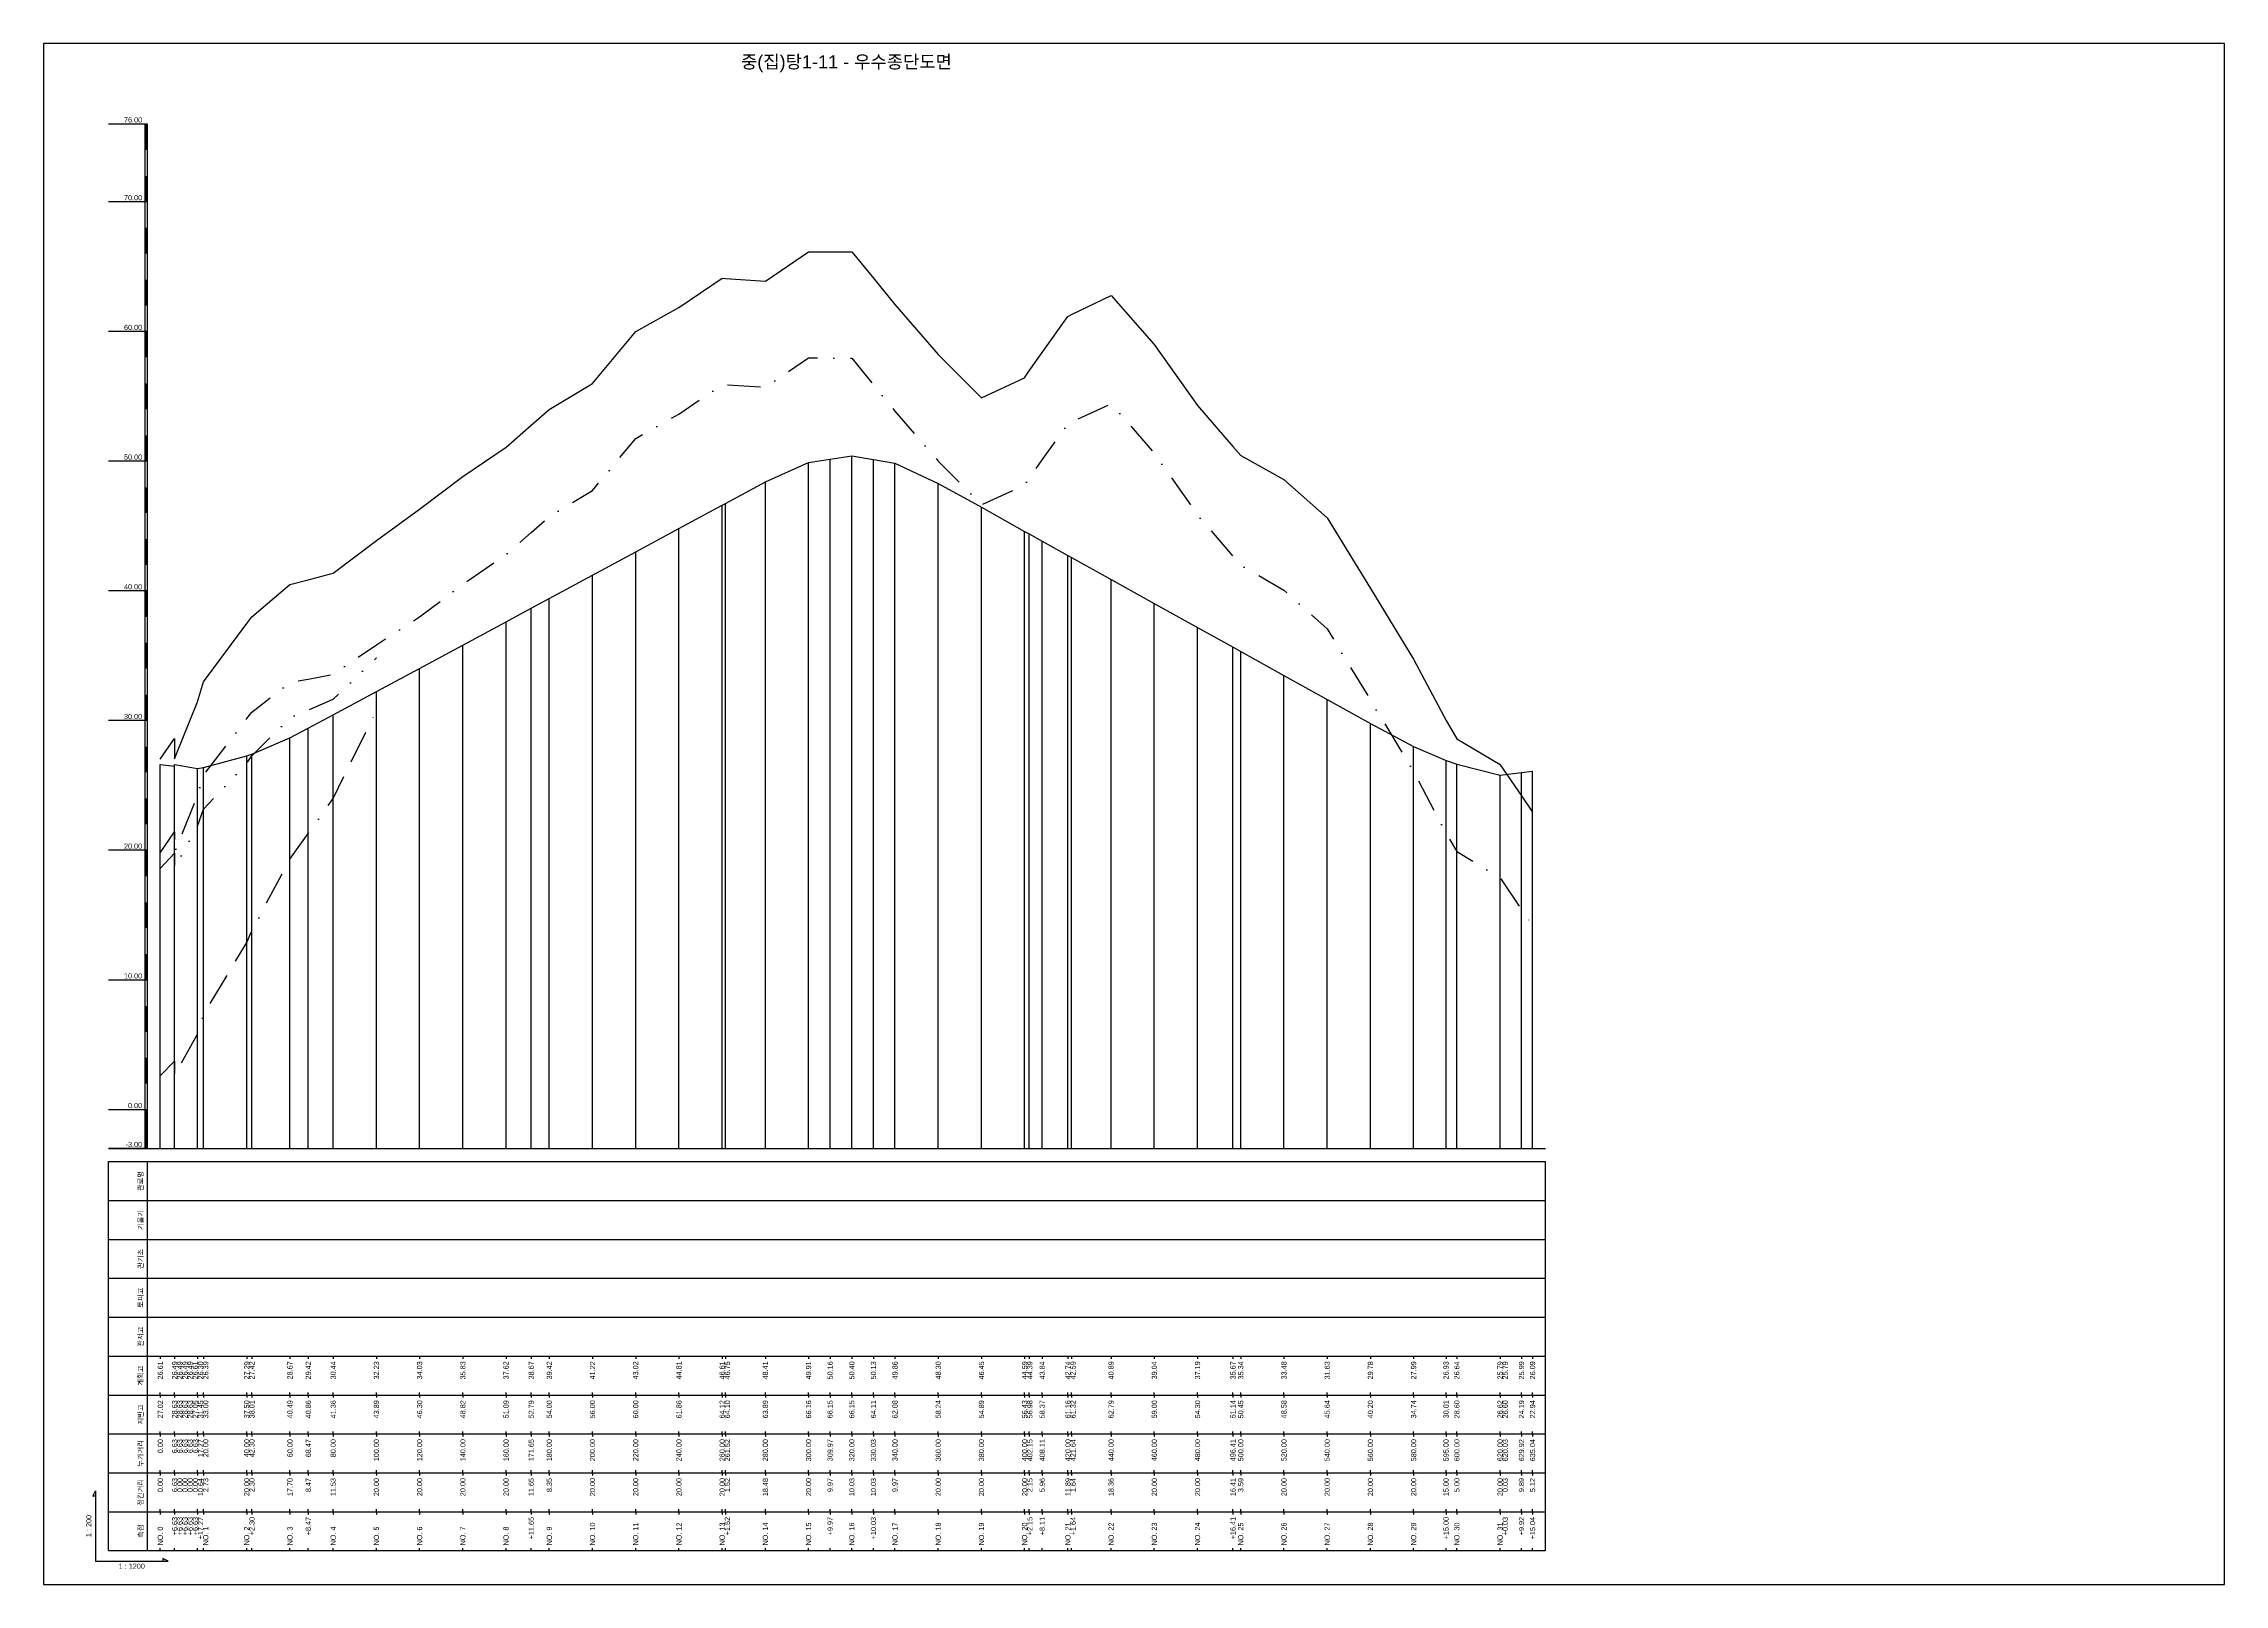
# Model space of a CAD drawing. Header units: millimetres. Extents: x -105495 to 3444, y -108190 to 2013.
# Drawn here: x 20 to 861, y -9016 to -8422 of the extents above; entities that cross this region are included whole.
import ezdxf
from ezdxf.enums import TextEntityAlignment as Align

# ---------------------------------------------------------------- set-up
doc = ezdxf.new("R2010")
doc.units = ezdxf.units.MM
for name, pattern in [('BORDER', [44.45, 12.7, -6.35, 12.7, -6.35, 0, -6.35]), ('DASHDOT', [25.4, 12.7, -6.35, 0, -6.35]), ('DIVIDE', [31.75, 12.7, -6.35, 0, -6.35, 0, -6.35])]:
    doc.linetypes.add(name, pattern=pattern)
for name, color, linetype in [('KZ_종단_계획선', 1, 'Continuous'), ('KZ_종단_노선명', 7, 'Continuous'), ('KZ_종단_도각', 7, 'Continuous'), ('KZ_종단_수직선', 7, 'Continuous'), ('KZ_종단_암선1', 56, 'DASHDOT'), ('KZ_종단_암선2', 4, 'DIVIDE'), ('KZ_종단_암선3', 6, 'BORDER'), ('KZ_종단_지반선', 3, 'Continuous'), ('KZ_종단_테이블문자', 7, 'Continuous'), ('KZ_종단_테이블선', 7, 'Continuous'), ('KZ_종단_폴대', 7, 'Continuous')]:
    doc.layers.add(name, color=color, linetype=linetype)
doc.styles.get("Standard").update_dxf_attribs({"font": 'arial.ttf'})

msp = doc.modelspace()

# ---------------------------------------------------------------- linework, layer by layer
at = {"layer": 'KZ_종단_계획선'}
msp.add_lwpolyline([(65, -8699.95), (70.52, -8700.54), (70.52, -8700.54), (70.52, -8700.54), (70.52, -8700.54), (70.52, -8699.95), (79.39, -8701.5), (81.67, -8701.07), (98.33, -8696.55), (100.25, -8695.88), (115, -8689.64), (122.06, -8685.9), (131.67, -8680.81), (148.33, -8671.83), (165, -8662.85), (181.67, -8653.86), (198.33, -8644.88), (208.04, -8639.64), (215, -8635.89), (231.67, -8626.91), (248.33, -8617.92), (265, -8608.94), (281.67, -8599.95), (282.93, -8599.27), (298.33, -8590.97), (315, -8583.45), (323.3, -8582.22), (331.67, -8580.98), (340.03, -8582.36), (348.33, -8583.72), (365, -8591.52), (381.67, -8600.77), (398.33, -8610.03), (400.12, -8611.03), (405.09, -8613.79), (415, -8619.29), (416.36, -8620.05), (431.67, -8628.55), (448.33, -8637.81), (465, -8647.07), (478.68, -8654.66), (481.67, -8656.32), (498.33, -8665.58), (515, -8674.84), (531.67, -8684.1), (548.33, -8693.04), (560.83, -8698.34), (565, -8699.8), (581.67, -8704.05), (581.69, -8704.05), (589.93, -8703.05), (594.2, -8702.53)], dxfattribs=at)
at = {"layer": 'KZ_종단_도각'}
msp.add_lwpolyline([(20, -9016), (861, -9016), (861, -8422), (20, -8422)], close=True, dxfattribs=at)
at = {"layer": 'KZ_종단_수직선'}
for p, q in [((315, -8848), (315, -8583.45)), ((323.31, -8848), (323.31, -8582.22)), ((331.67, -8848), (331.67, -8580.98)), ((340.02, -8848), (340.02, -8582.36)), ((348.33, -8848), (348.33, -8583.72)), ((298.33, -8848), (298.33, -8590.97)), ((365, -8848), (365, -8591.52)), ((281.67, -8848), (281.67, -8599.95)), ((282.93, -8848), (282.93, -8599.27)), ((381.67, -8848), (381.67, -8600.77)), ((265, -8848), (265, -8608.94)), ((398.33, -8848), (398.33, -8610.03)), ((400.12, -8848), (400.12, -8611.03)), ((248.33, -8848), (248.33, -8617.92)), ((405.09, -8848), (405.09, -8613.79)), ((415, -8848), (415, -8619.29)), ((416.37, -8848), (416.37, -8620.05)), ((231.67, -8848), (231.67, -8626.91)), ((431.67, -8848), (431.67, -8628.55)), ((215, -8848), (215, -8635.89)), ((198.33, -8848), (198.33, -8644.88)), ((208.04, -8848), (208.04, -8639.64)), ((448.33, -8848), (448.33, -8637.81)), ((181.67, -8848), (181.67, -8653.86)), ((465, -8848), (465, -8647.07)), ((478.67, -8848), (478.67, -8654.66)), ((481.67, -8848), (481.67, -8656.32)), ((165, -8848), (165, -8662.85)), ((498.33, -8848), (498.33, -8665.58)), ((148.33, -8848), (148.33, -8671.83)), ((515, -8848), (515, -8674.84)), ((122.06, -8848), (122.06, -8685.9)), ((131.67, -8848), (131.67, -8680.81)), ((531.67, -8848), (531.67, -8684.1)), ((100.25, -8848), (100.25, -8695.88)), ((115, -8848), (115, -8689.64)), ((548.33, -8848), (548.33, -8693.04)), ((65, -8848), (65, -8699.95)), ((70.52, -8848), (70.52, -8699.95)), ((70.52, -8848), (70.52, -8700.54)), ((70.52, -8848), (70.52, -8700.54)), ((70.52, -8848), (70.52, -8700.54)), ((70.52, -8848), (70.52, -8700.54)), ((79.39, -8848), (79.39, -8701.5)), ((81.67, -8848), (81.67, -8701.07)), ((98.33, -8848), (98.33, -8696.55)), ((560.83, -8848), (560.83, -8698.34)), ((565, -8848), (565, -8699.8)), ((581.67, -8848), (581.67, -8704.05)), ((581.69, -8848), (581.69, -8704.05)), ((589.93, -8848), (589.93, -8703.05)), ((594.2, -8848), (594.2, -8702.53))]:
    msp.add_line(p, q, dxfattribs=at)
at = {"layer": 'KZ_종단_암선1', "flags": 128}
msp.add_lwpolyline([(65, -8733.99), (70.52, -8725.9), (70.52, -8725.9), (70.52, -8725.9), (70.52, -8725.9), (70.52, -8733.83), (79.39, -8711.73), (81.67, -8704.04), (98.33, -8682.17), (100.25, -8679.74), (115, -8668.32), (122.06, -8666.98), (131.67, -8665.15), (148.33, -8653.77), (165, -8643.03), (181.67, -8630.41), (198.33, -8618.98), (208.04, -8610.46), (215, -8604.36), (231.67, -8594.28), (248.33, -8574.2), (265, -8564.81), (281.67, -8553.45), (282.93, -8553.53), (298.33, -8554.5), (315, -8543.15), (323.31, -8543.22), (331.67, -8543.29), (340.02, -8553.54), (348.33, -8563.72), (365, -8582.95), (381.67, -8599.75), (398.33, -8592.14), (400.12, -8589.43), (405.09, -8582.51), (415, -8568.69), (416.37, -8567.92), (431.67, -8560.77), (448.33, -8579.93), (465, -8603.68), (478.67, -8619.63), (481.67, -8623.11), (498.33, -8632.69), (515, -8647.63), (531.67, -8675.07), (548.33, -8702.57), (560.83, -8726.38), (565, -8733.52), (581.67, -8743.65), (581.69, -8743.73), (589.93, -8755.89), (594.2, -8762.19)], dxfattribs=at)
at = {"layer": 'KZ_종단_암선2', "flags": 128}
msp.add_lwpolyline([(65, -8739.99), (70.52, -8734.15), (70.52, -8734.15), (70.52, -8734.15), (70.52, -8734.15), (70.52, -8739.83), (79.39, -8723.67), (81.67, -8717.18), (98.33, -8699.46), (100.25, -8696.6), (115, -8681.93), (122.06, -8678.88), (131.67, -8674.73), (148.33, -8658.83)], dxfattribs=at)
at = {"layer": 'KZ_종단_암선3', "flags": 128}
msp.add_lwpolyline([(65, -8819.96), (70.52, -8814.29), (70.52, -8814.29), (70.52, -8814.29), (70.52, -8814.29), (70.52, -8819.84), (79.39, -8803.76), (81.67, -8796.29), (98.33, -8768.6), (100.25, -8764.05), (115, -8736.35), (122.06, -8726.48), (131.67, -8713.04), (148.33, -8679.06)], dxfattribs=at)
at = {"layer": 'KZ_종단_지반선', "flags": 128}
msp.add_lwpolyline([(65, -8697.89), (70.52, -8689.85), (70.52, -8689.85), (70.52, -8689.85), (70.52, -8689.85), (70.52, -8697.74), (79.39, -8675.73), (81.67, -8668), (98.33, -8645.5), (100.25, -8642.93), (115, -8630.55), (122.06, -8628.71), (131.67, -8626.21), (148.33, -8613.56), (165, -8601.52), (181.67, -8588.9), (198.33, -8577.54), (208.04, -8569.07), (215, -8563), (231.67, -8553), (248.33, -8533), (265, -8523.68), (281.67, -8512.4), (282.93, -8512.49), (298.33, -8513.53), (315, -8502.22), (323.31, -8502.23), (331.67, -8502.24), (340.02, -8512.46), (348.33, -8522.61), (365, -8541.79), (381.67, -8558.55), (398.33, -8550.84), (400.12, -8548.11), (405.09, -8541.13), (415, -8527.2), (416.37, -8526.41), (431.67, -8519.06), (448.33, -8538), (465, -8561.52), (478.67, -8577.28), (481.67, -8580.73), (498.33, -8590.08), (515, -8604.79), (531.67, -8632.02), (548.33, -8659.29), (560.83, -8682.93), (565, -8690.02), (581.67, -8699.92), (581.69, -8700), (589.93, -8712.05), (594.2, -8718.29)], dxfattribs=at)
at = {"layer": 'KZ_종단_테이블선'}
for p, q in [((45, -8848), (599.2, -8848)), ((45, -8868), (45, -8853)), ((45, -8853), (599.2, -8853)), ((60, -8868), (60, -8853)), ((599.2, -8868), (599.2, -8853)), ((45, -8883), (45, -8868)), ((45, -8868), (599.2, -8868)), ((60, -8883), (60, -8868)), ((599.2, -8883), (599.2, -8868)), ((45, -8898), (45, -8883)), ((45, -8883), (599.2, -8883)), ((60, -8898), (60, -8883)), ((599.2, -8898), (599.2, -8883)), ((45, -8913), (45, -8898)), ((45, -8898), (599.2, -8898)), ((60, -8913), (60, -8898)), ((599.2, -8913), (599.2, -8898)), ((45, -8928), (45, -8913)), ((45, -8913), (599.2, -8913)), ((60, -8928), (60, -8913)), ((599.2, -8928), (599.2, -8913)), ((45, -8943), (45, -8928)), ((45, -8928), (599.2, -8928)), ((60, -8943), (60, -8928)), ((65, -8928), (65, -8929)), ((70.52, -8928), (70.52, -8929)), ((70.52, -8928), (70.52, -8929)), ((70.52, -8928), (70.52, -8929)), ((70.52, -8928), (70.52, -8929)), ((70.52, -8928), (70.52, -8929)), ((79.39, -8928), (79.39, -8929)), ((81.67, -8928), (81.67, -8929)), ((98.33, -8928), (98.33, -8929)), ((100.25, -8928), (100.25, -8929)), ((115, -8928), (115, -8929)), ((122.06, -8928), (122.06, -8929)), ((131.67, -8928), (131.67, -8929)), ((148.33, -8928), (148.33, -8929)), ((165, -8928), (165, -8929)), ((181.67, -8928), (181.67, -8929)), ((198.33, -8928), (198.33, -8929)), ((208.04, -8928), (208.04, -8929)), ((215, -8928), (215, -8929)), ((231.67, -8928), (231.67, -8929)), ((248.33, -8928), (248.33, -8929)), ((265, -8928), (265, -8929)), ((281.67, -8928), (281.67, -8929)), ((282.93, -8928), (282.93, -8929)), ((298.33, -8928), (298.33, -8929)), ((315, -8928), (315, -8929)), ((323.31, -8928), (323.31, -8929)), ((331.67, -8928), (331.67, -8929)), ((340.02, -8928), (340.02, -8929)), ((348.33, -8928), (348.33, -8929)), ((365, -8928), (365, -8929)), ((381.67, -8928), (381.67, -8929)), ((398.33, -8928), (398.33, -8929)), ((400.12, -8928), (400.12, -8929)), ((405.09, -8928), (405.09, -8929)), ((415, -8928), (415, -8929)), ((416.37, -8928), (416.37, -8929)), ((431.67, -8928), (431.67, -8929)), ((448.33, -8928), (448.33, -8929)), ((465, -8928), (465, -8929)), ((478.67, -8928), (478.67, -8929)), ((481.67, -8928), (481.67, -8929)), ((498.33, -8928), (498.33, -8929)), ((515, -8928), (515, -8929)), ((531.67, -8928), (531.67, -8929)), ((548.33, -8928), (548.33, -8929)), ((560.83, -8928), (560.83, -8929)), ((565, -8928), (565, -8929)), ((581.67, -8928), (581.67, -8929)), ((581.69, -8928), (581.69, -8929)), ((589.93, -8928), (589.93, -8929)), ((594.2, -8928), (594.2, -8929)), ((599.2, -8943), (599.2, -8928)), ((45, -8958), (45, -8943)), ((45, -8943), (599.2, -8943)), ((60, -8958), (60, -8943)), ((65, -8943), (65, -8942)), ((65, -8943), (65, -8944)), ((70.52, -8943), (70.52, -8942)), ((70.52, -8943), (70.52, -8942)), ((70.52, -8943), (70.52, -8942)), ((70.52, -8943), (70.52, -8942)), ((70.52, -8943), (70.52, -8942)), ((70.52, -8943), (70.52, -8944)), ((70.52, -8943), (70.52, -8944)), ((70.52, -8943), (70.52, -8944)), ((70.52, -8943), (70.52, -8944)), ((70.52, -8943), (70.52, -8944)), ((79.39, -8943), (79.39, -8942)), ((79.39, -8943), (79.39, -8944)), ((81.67, -8943), (81.67, -8942)), ((81.67, -8943), (81.67, -8944)), ((98.33, -8943), (98.33, -8942)), ((98.33, -8943), (98.33, -8944)), ((100.25, -8943), (100.25, -8942)), ((100.25, -8943), (100.25, -8944)), ((115, -8943), (115, -8942)), ((115, -8943), (115, -8944)), ((122.06, -8943), (122.06, -8942)), ((122.06, -8943), (122.06, -8944)), ((131.67, -8943), (131.67, -8942)), ((131.67, -8943), (131.67, -8944)), ((148.33, -8943), (148.33, -8942)), ((148.33, -8943), (148.33, -8944)), ((165, -8943), (165, -8942)), ((165, -8943), (165, -8944)), ((181.67, -8943), (181.67, -8942)), ((181.67, -8943), (181.67, -8944)), ((198.33, -8943), (198.33, -8942)), ((198.33, -8943), (198.33, -8944)), ((208.04, -8943), (208.04, -8942)), ((208.04, -8943), (208.04, -8944)), ((215, -8943), (215, -8942)), ((215, -8943), (215, -8944)), ((231.67, -8943), (231.67, -8942)), ((231.67, -8943), (231.67, -8944)), ((248.33, -8943), (248.33, -8942)), ((248.33, -8943), (248.33, -8944)), ((265, -8943), (265, -8942)), ((265, -8943), (265, -8944)), ((281.67, -8943), (281.67, -8942)), ((281.67, -8943), (281.67, -8944)), ((282.93, -8943), (282.93, -8942)), ((282.93, -8943), (282.93, -8944)), ((298.33, -8943), (298.33, -8942)), ((298.33, -8943), (298.33, -8944)), ((315, -8943), (315, -8942)), ((315, -8943), (315, -8944)), ((323.31, -8943), (323.31, -8942)), ((323.31, -8943), (323.31, -8944)), ((331.67, -8943), (331.67, -8942)), ((331.67, -8943), (331.67, -8944)), ((340.02, -8943), (340.02, -8942)), ((340.02, -8943), (340.02, -8944)), ((348.33, -8943), (348.33, -8942)), ((348.33, -8943), (348.33, -8944)), ((365, -8943), (365, -8942)), ((365, -8943), (365, -8944)), ((381.67, -8943), (381.67, -8942)), ((381.67, -8943), (381.67, -8944)), ((398.33, -8943), (398.33, -8942)), ((398.33, -8943), (398.33, -8944)), ((400.12, -8943), (400.12, -8942)), ((400.12, -8943), (400.12, -8944)), ((405.09, -8943), (405.09, -8942)), ((405.09, -8943), (405.09, -8944)), ((415, -8943), (415, -8942)), ((415, -8943), (415, -8944)), ((416.37, -8943), (416.37, -8942)), ((416.37, -8943), (416.37, -8944)), ((431.67, -8943), (431.67, -8942)), ((431.67, -8943), (431.67, -8944)), ((448.33, -8943), (448.33, -8942)), ((448.33, -8943), (448.33, -8944)), ((465, -8943), (465, -8942)), ((465, -8943), (465, -8944)), ((478.67, -8943), (478.67, -8942)), ((478.67, -8943), (478.67, -8944)), ((481.67, -8943), (481.67, -8942)), ((481.67, -8943), (481.67, -8944)), ((498.33, -8943), (498.33, -8942)), ((498.33, -8943), (498.33, -8944)), ((515, -8943), (515, -8942)), ((515, -8943), (515, -8944)), ((531.67, -8943), (531.67, -8942)), ((531.67, -8943), (531.67, -8944)), ((548.33, -8943), (548.33, -8942)), ((548.33, -8943), (548.33, -8944)), ((560.83, -8943), (560.83, -8942)), ((560.83, -8943), (560.83, -8944)), ((565, -8943), (565, -8942)), ((565, -8943), (565, -8944)), ((581.67, -8943), (581.67, -8942)), ((581.67, -8943), (581.67, -8944)), ((581.69, -8943), (581.69, -8942)), ((581.69, -8943), (581.69, -8944)), ((589.93, -8943), (589.93, -8942)), ((589.93, -8943), (589.93, -8944)), ((594.2, -8943), (594.2, -8942)), ((594.2, -8943), (594.2, -8944)), ((599.2, -8958), (599.2, -8943)), ((45, -8973), (45, -8958)), ((45, -8958), (599.2, -8958)), ((60, -8973), (60, -8958)), ((65, -8958), (65, -8957)), ((65, -8958), (65, -8959)), ((70.52, -8958), (70.52, -8957)), ((70.52, -8958), (70.52, -8957)), ((70.52, -8958), (70.52, -8957)), ((70.52, -8958), (70.52, -8957)), ((70.52, -8958), (70.52, -8957)), ((70.52, -8958), (70.52, -8959)), ((70.52, -8958), (70.52, -8959)), ((70.52, -8958), (70.52, -8959)), ((70.52, -8958), (70.52, -8959)), ((70.52, -8958), (70.52, -8959)), ((79.39, -8958), (79.39, -8957)), ((79.39, -8958), (79.39, -8959)), ((81.67, -8958), (81.67, -8957)), ((81.67, -8958), (81.67, -8959)), ((98.33, -8958), (98.33, -8957)), ((98.33, -8958), (98.33, -8959)), ((100.25, -8958), (100.25, -8957)), ((100.25, -8958), (100.25, -8959)), ((115, -8958), (115, -8957)), ((115, -8958), (115, -8959)), ((122.06, -8958), (122.06, -8957)), ((122.06, -8958), (122.06, -8959)), ((131.67, -8958), (131.67, -8957)), ((131.67, -8958), (131.67, -8959)), ((148.33, -8958), (148.33, -8957)), ((148.33, -8958), (148.33, -8959)), ((165, -8958), (165, -8957)), ((165, -8958), (165, -8959)), ((181.67, -8958), (181.67, -8957)), ((181.67, -8958), (181.67, -8959)), ((198.33, -8958), (198.33, -8957)), ((198.33, -8958), (198.33, -8959)), ((208.04, -8958), (208.04, -8957)), ((208.04, -8958), (208.04, -8959)), ((215, -8958), (215, -8957)), ((215, -8958), (215, -8959)), ((231.67, -8958), (231.67, -8957)), ((231.67, -8958), (231.67, -8959)), ((248.33, -8958), (248.33, -8957)), ((248.33, -8958), (248.33, -8959)), ((265, -8958), (265, -8957)), ((265, -8958), (265, -8959)), ((281.67, -8958), (281.67, -8957)), ((281.67, -8958), (281.67, -8959)), ((282.93, -8958), (282.93, -8957)), ((282.93, -8958), (282.93, -8959)), ((298.33, -8958), (298.33, -8957)), ((298.33, -8958), (298.33, -8959)), ((315, -8958), (315, -8957)), ((315, -8958), (315, -8959)), ((323.31, -8958), (323.31, -8957)), ((323.31, -8958), (323.31, -8959)), ((331.67, -8958), (331.67, -8957)), ((331.67, -8958), (331.67, -8959)), ((340.02, -8958), (340.02, -8957)), ((340.02, -8958), (340.02, -8959)), ((348.33, -8958), (348.33, -8957)), ((348.33, -8958), (348.33, -8959)), ((365, -8958), (365, -8957)), ((365, -8958), (365, -8959)), ((381.67, -8958), (381.67, -8957)), ((381.67, -8958), (381.67, -8959)), ((398.33, -8958), (398.33, -8957)), ((398.33, -8958), (398.33, -8959)), ((400.12, -8958), (400.12, -8957)), ((400.12, -8958), (400.12, -8959)), ((405.09, -8958), (405.09, -8957)), ((405.09, -8958), (405.09, -8959)), ((415, -8958), (415, -8957)), ((415, -8958), (415, -8959)), ((416.37, -8958), (416.37, -8957)), ((416.37, -8958), (416.37, -8959)), ((431.67, -8958), (431.67, -8957)), ((431.67, -8958), (431.67, -8959)), ((448.33, -8958), (448.33, -8957)), ((448.33, -8958), (448.33, -8959)), ((465, -8958), (465, -8957)), ((465, -8958), (465, -8959)), ((478.67, -8958), (478.67, -8957)), ((478.67, -8958), (478.67, -8959)), ((481.67, -8958), (481.67, -8957)), ((481.67, -8958), (481.67, -8959)), ((498.33, -8958), (498.33, -8957)), ((498.33, -8958), (498.33, -8959)), ((515, -8958), (515, -8957)), ((515, -8958), (515, -8959)), ((531.67, -8958), (531.67, -8957)), ((531.67, -8958), (531.67, -8959)), ((548.33, -8958), (548.33, -8957)), ((548.33, -8958), (548.33, -8959)), ((560.83, -8958), (560.83, -8957)), ((560.83, -8958), (560.83, -8959)), ((565, -8958), (565, -8957)), ((565, -8958), (565, -8959)), ((581.67, -8958), (581.67, -8957)), ((581.67, -8958), (581.67, -8959)), ((581.69, -8958), (581.69, -8957)), ((581.69, -8958), (581.69, -8959)), ((589.93, -8958), (589.93, -8957)), ((589.93, -8958), (589.93, -8959)), ((594.2, -8958), (594.2, -8957)), ((594.2, -8958), (594.2, -8959)), ((599.2, -8973), (599.2, -8958)), ((45, -8988), (45, -8973)), ((45, -8973), (599.2, -8973)), ((60, -8988), (60, -8973)), ((65, -8973), (65, -8972)), ((65, -8973), (65, -8974)), ((70.52, -8973), (70.52, -8972)), ((70.52, -8973), (70.52, -8972)), ((70.52, -8973), (70.52, -8972)), ((70.52, -8973), (70.52, -8972)), ((70.52, -8973), (70.52, -8972)), ((70.52, -8973), (70.52, -8974)), ((70.52, -8973), (70.52, -8974)), ((70.52, -8973), (70.52, -8974)), ((70.52, -8973), (70.52, -8974)), ((70.52, -8973), (70.52, -8974)), ((79.39, -8973), (79.39, -8972)), ((79.39, -8973), (79.39, -8974)), ((81.67, -8973), (81.67, -8972)), ((81.67, -8973), (81.67, -8974)), ((98.33, -8973), (98.33, -8972)), ((98.33, -8973), (98.33, -8974)), ((100.25, -8973), (100.25, -8972)), ((100.25, -8973), (100.25, -8974)), ((115, -8973), (115, -8972)), ((115, -8973), (115, -8974)), ((122.06, -8973), (122.06, -8972)), ((122.06, -8973), (122.06, -8974)), ((131.67, -8973), (131.67, -8972)), ((131.67, -8973), (131.67, -8974)), ((148.33, -8973), (148.33, -8972)), ((148.33, -8973), (148.33, -8974)), ((165, -8973), (165, -8972)), ((165, -8973), (165, -8974)), ((181.67, -8973), (181.67, -8972)), ((181.67, -8973), (181.67, -8974)), ((198.33, -8973), (198.33, -8972)), ((198.33, -8973), (198.33, -8974)), ((208.04, -8973), (208.04, -8972)), ((208.04, -8973), (208.04, -8974)), ((215, -8973), (215, -8972)), ((215, -8973), (215, -8974)), ((231.67, -8973), (231.67, -8972)), ((231.67, -8973), (231.67, -8974)), ((248.33, -8973), (248.33, -8972)), ((248.33, -8973), (248.33, -8974)), ((265, -8973), (265, -8972)), ((265, -8973), (265, -8974)), ((281.67, -8973), (281.67, -8972)), ((281.67, -8973), (281.67, -8974)), ((282.93, -8973), (282.93, -8972)), ((282.93, -8973), (282.93, -8974)), ((298.33, -8973), (298.33, -8972)), ((298.33, -8973), (298.33, -8974)), ((315, -8973), (315, -8972)), ((315, -8973), (315, -8974)), ((323.31, -8973), (323.31, -8972)), ((323.31, -8973), (323.31, -8974)), ((331.67, -8973), (331.67, -8972)), ((331.67, -8973), (331.67, -8974)), ((340.02, -8973), (340.02, -8972)), ((340.02, -8973), (340.02, -8974)), ((348.33, -8973), (348.33, -8972)), ((348.33, -8973), (348.33, -8974)), ((365, -8973), (365, -8972)), ((365, -8973), (365, -8974)), ((381.67, -8973), (381.67, -8972)), ((381.67, -8973), (381.67, -8974)), ((398.33, -8973), (398.33, -8972)), ((398.33, -8973), (398.33, -8974)), ((400.12, -8973), (400.12, -8972)), ((400.12, -8973), (400.12, -8974)), ((405.09, -8973), (405.09, -8972)), ((405.09, -8973), (405.09, -8974)), ((415, -8973), (415, -8972)), ((415, -8973), (415, -8974)), ((416.37, -8973), (416.37, -8972)), ((416.37, -8973), (416.37, -8974)), ((431.67, -8973), (431.67, -8972)), ((431.67, -8973), (431.67, -8974)), ((448.33, -8973), (448.33, -8972)), ((448.33, -8973), (448.33, -8974)), ((465, -8973), (465, -8972)), ((465, -8973), (465, -8974)), ((478.67, -8973), (478.67, -8972)), ((478.67, -8973), (478.67, -8974)), ((481.67, -8973), (481.67, -8972)), ((481.67, -8973), (481.67, -8974)), ((498.33, -8973), (498.33, -8972)), ((498.33, -8973), (498.33, -8974)), ((515, -8973), (515, -8972)), ((515, -8973), (515, -8974)), ((531.67, -8973), (531.67, -8972)), ((531.67, -8973), (531.67, -8974)), ((548.33, -8973), (548.33, -8972)), ((548.33, -8973), (548.33, -8974)), ((560.83, -8973), (560.83, -8972)), ((560.83, -8973), (560.83, -8974)), ((565, -8973), (565, -8972)), ((565, -8973), (565, -8974)), ((581.67, -8973), (581.67, -8972)), ((581.67, -8973), (581.67, -8974)), ((581.69, -8973), (581.69, -8972)), ((581.69, -8973), (581.69, -8974)), ((589.93, -8973), (589.93, -8972)), ((589.93, -8973), (589.93, -8974)), ((594.2, -8973), (594.2, -8972)), ((594.2, -8973), (594.2, -8974)), ((599.2, -8988), (599.2, -8973)), ((45, -9003), (45, -8988)), ((45, -8988), (599.2, -8988)), ((60, -9003), (60, -8988)), ((65, -8988), (65, -8987)), ((65, -8988), (65, -8989)), ((70.52, -8988), (70.52, -8987)), ((70.52, -8988), (70.52, -8987)), ((70.52, -8988), (70.52, -8987)), ((70.52, -8988), (70.52, -8987)), ((70.52, -8988), (70.52, -8987)), ((70.52, -8988), (70.52, -8989)), ((70.52, -8988), (70.52, -8989)), ((70.52, -8988), (70.52, -8989)), ((70.52, -8988), (70.52, -8989)), ((70.52, -8988), (70.52, -8989)), ((79.39, -8988), (79.39, -8987)), ((79.39, -8988), (79.39, -8989)), ((81.67, -8988), (81.67, -8987)), ((81.67, -8988), (81.67, -8989)), ((98.33, -8988), (98.33, -8987)), ((98.33, -8988), (98.33, -8989)), ((100.25, -8988), (100.25, -8987)), ((100.25, -8988), (100.25, -8989)), ((115, -8988), (115, -8987)), ((115, -8988), (115, -8989)), ((122.06, -8988), (122.06, -8987)), ((122.06, -8988), (122.06, -8989)), ((131.67, -8988), (131.67, -8987)), ((131.67, -8988), (131.67, -8989)), ((148.33, -8988), (148.33, -8987)), ((148.33, -8988), (148.33, -8989)), ((165, -8988), (165, -8987)), ((165, -8988), (165, -8989)), ((181.67, -8988), (181.67, -8987)), ((181.67, -8988), (181.67, -8989)), ((198.33, -8988), (198.33, -8987)), ((198.33, -8988), (198.33, -8989)), ((208.04, -8988), (208.04, -8987)), ((208.04, -8988), (208.04, -8989)), ((215, -8988), (215, -8987)), ((215, -8988), (215, -8989)), ((231.67, -8988), (231.67, -8987)), ((231.67, -8988), (231.67, -8989)), ((248.33, -8988), (248.33, -8987)), ((248.33, -8988), (248.33, -8989)), ((265, -8988), (265, -8987)), ((265, -8988), (265, -8989)), ((281.67, -8988), (281.67, -8987)), ((281.67, -8988), (281.67, -8989)), ((282.93, -8988), (282.93, -8987)), ((282.93, -8988), (282.93, -8989)), ((298.33, -8988), (298.33, -8987)), ((298.33, -8988), (298.33, -8989)), ((315, -8988), (315, -8987)), ((315, -8988), (315, -8989)), ((323.31, -8988), (323.31, -8987)), ((323.31, -8988), (323.31, -8989)), ((331.67, -8988), (331.67, -8987)), ((331.67, -8988), (331.67, -8989)), ((340.02, -8988), (340.02, -8987)), ((340.02, -8988), (340.02, -8989)), ((348.33, -8988), (348.33, -8987)), ((348.33, -8988), (348.33, -8989)), ((365, -8988), (365, -8987)), ((365, -8988), (365, -8989)), ((381.67, -8988), (381.67, -8987)), ((381.67, -8988), (381.67, -8989)), ((398.33, -8988), (398.33, -8987)), ((398.33, -8988), (398.33, -8989)), ((400.12, -8988), (400.12, -8987)), ((400.12, -8988), (400.12, -8989)), ((405.09, -8988), (405.09, -8987)), ((405.09, -8988), (405.09, -8989)), ((415, -8988), (415, -8987)), ((415, -8988), (415, -8989)), ((416.37, -8988), (416.37, -8987)), ((416.37, -8988), (416.37, -8989)), ((431.67, -8988), (431.67, -8987)), ((431.67, -8988), (431.67, -8989)), ((448.33, -8988), (448.33, -8987)), ((448.33, -8988), (448.33, -8989)), ((465, -8988), (465, -8987)), ((465, -8988), (465, -8989)), ((478.67, -8988), (478.67, -8987)), ((478.67, -8988), (478.67, -8989)), ((481.67, -8988), (481.67, -8987)), ((481.67, -8988), (481.67, -8989)), ((498.33, -8988), (498.33, -8987)), ((498.33, -8988), (498.33, -8989)), ((515, -8988), (515, -8987)), ((515, -8988), (515, -8989)), ((531.67, -8988), (531.67, -8987)), ((531.67, -8988), (531.67, -8989)), ((548.33, -8988), (548.33, -8987)), ((548.33, -8988), (548.33, -8989)), ((560.83, -8988), (560.83, -8987)), ((560.83, -8988), (560.83, -8989)), ((565, -8988), (565, -8987)), ((565, -8988), (565, -8989)), ((581.67, -8988), (581.67, -8987)), ((581.67, -8988), (581.67, -8989)), ((581.69, -8988), (581.69, -8987)), ((581.69, -8988), (581.69, -8989)), ((589.93, -8988), (589.93, -8987)), ((589.93, -8988), (589.93, -8989)), ((594.2, -8988), (594.2, -8987)), ((594.2, -8988), (594.2, -8989)), ((599.2, -9003), (599.2, -8988)), ((45, -9003), (599.2, -9003)), ((65, -9003), (65, -9002)), ((70.52, -9003), (70.52, -9002)), ((70.52, -9003), (70.52, -9002)), ((70.52, -9003), (70.52, -9002)), ((70.52, -9003), (70.52, -9002)), ((70.52, -9003), (70.52, -9002)), ((79.39, -9003), (79.39, -9002)), ((81.67, -9003), (81.67, -9002)), ((98.33, -9003), (98.33, -9002)), ((100.25, -9003), (100.25, -9002)), ((115, -9003), (115, -9002)), ((122.06, -9003), (122.06, -9002)), ((131.67, -9003), (131.67, -9002)), ((148.33, -9003), (148.33, -9002)), ((165, -9003), (165, -9002)), ((181.67, -9003), (181.67, -9002)), ((198.33, -9003), (198.33, -9002)), ((208.04, -9003), (208.04, -9002)), ((215, -9003), (215, -9002)), ((231.67, -9003), (231.67, -9002)), ((248.33, -9003), (248.33, -9002)), ((265, -9003), (265, -9002)), ((281.67, -9003), (281.67, -9002)), ((282.93, -9003), (282.93, -9002)), ((298.33, -9003), (298.33, -9002)), ((315, -9003), (315, -9002)), ((323.31, -9003), (323.31, -9002)), ((331.67, -9003), (331.67, -9002)), ((340.02, -9003), (340.02, -9002)), ((348.33, -9003), (348.33, -9002)), ((365, -9003), (365, -9002)), ((381.67, -9003), (381.67, -9002)), ((398.33, -9003), (398.33, -9002)), ((400.12, -9003), (400.12, -9002)), ((405.09, -9003), (405.09, -9002)), ((415, -9003), (415, -9002)), ((416.37, -9003), (416.37, -9002)), ((431.67, -9003), (431.67, -9002)), ((448.33, -9003), (448.33, -9002)), ((465, -9003), (465, -9002)), ((478.67, -9003), (478.67, -9002)), ((481.67, -9003), (481.67, -9002)), ((498.33, -9003), (498.33, -9002)), ((515, -9003), (515, -9002)), ((531.67, -9003), (531.67, -9002)), ((548.33, -9003), (548.33, -9002)), ((560.83, -9003), (560.83, -9002)), ((565, -9003), (565, -9002)), ((581.67, -9003), (581.67, -9002)), ((581.69, -9003), (581.69, -9002)), ((589.93, -9003), (589.93, -9002)), ((594.2, -9003), (594.2, -9002))]:
    msp.add_line(p, q, dxfattribs=at)
msp.add_lwpolyline([(40, -8982), (39, -8982), (40, -8980), (40, -9007), (68, -9007), (66, -9006), (66, -9007)], dxfattribs=at)
at = {"layer": 'KZ_종단_폴대'}
for p, q in [((60, -8453), (45, -8453)), ((60, -8483), (45, -8483)), ((60, -8533), (45, -8533)), ((60, -8583), (45, -8583)), ((60, -8633), (45, -8633)), ((60, -8683), (45, -8683)), ((60, -8733), (45, -8733)), ((60, -8783), (45, -8783)), ((60, -8833), (45, -8833)), ((60, -8848), (45, -8848))]:
    msp.add_line(p, q, dxfattribs=at)
at = {"layer": 'KZ_종단_폴대', "const_width": 1}
for points in [[(59.5, -8463), (59.5, -8453)], [(59.5, -8483), (59.5, -8473)], [(59.5, -8503), (59.5, -8493)], [(59.5, -8523), (59.5, -8513)], [(59.5, -8543), (59.5, -8533)], [(59.5, -8563), (59.5, -8553)], [(59.5, -8583), (59.5, -8573)], [(59.5, -8603), (59.5, -8593)], [(59.5, -8623), (59.5, -8613)], [(59.5, -8643), (59.5, -8633)], [(59.5, -8663), (59.5, -8653)], [(59.5, -8683), (59.5, -8673)], [(59.5, -8703), (59.5, -8693)], [(59.5, -8723), (59.5, -8713)], [(59.5, -8743), (59.5, -8733)], [(59.5, -8763), (59.5, -8753)], [(59.5, -8783), (59.5, -8773)], [(59.5, -8803), (59.5, -8793)], [(59.5, -8823), (59.5, -8813)], [(59.5, -8848), (59.5, -8833)]]:
    msp.add_lwpolyline(points, dxfattribs=at)
at = {"layer": 'KZ_종단_폴대'}
msp.add_lwpolyline([(60, -8848), (60, -8453), (59, -8453), (59, -8848), (60, -8848)], dxfattribs=at)

# ---------------------------------------------------------------- texts
at = {"layer": 'KZ_종단_노선명'}
msp.add_text('중(집)탕1-11 - 우수종단도면', height=5, dxfattribs=at).set_placement((329.6, -8433), align=Align.BOTTOM_CENTER)
at = {"layer": 'KZ_종단_테이블문자'}
for s, p in [('26.61', (65, -8930)), ('26.49', (70.52, -8930)), ('26.49', (72.52, -8930)), ('26.49', (74.52, -8930)), ('26.49', (76.52, -8930)), ('26.61', (78.52, -8930)), ('26.30', (80.52, -8930)), ('26.39', (82.52, -8930)), ('27.29', (98.33, -8930)), ('27.42', (100.33, -8930)), ('28.67', (115, -8930)), ('29.42', (122.06, -8930)), ('30.44', (131.67, -8930)), ('32.23', (148.33, -8930)), ('34.03', (165, -8930)), ('35.83', (181.67, -8930)), ('37.62', (198.33, -8930)), ('38.67', (208.04, -8930)), ('39.42', (215, -8930)), ('41.22', (231.67, -8930)), ('43.02', (248.33, -8930)), ('44.81', (265, -8930)), ('46.61', (281.67, -8930)), ('46.75', (283.67, -8930)), ('48.41', (298.33, -8930)), ('49.91', (315, -8930)), ('50.16', (323.31, -8930)), ('50.40', (331.67, -8930)), ('50.13', (340.02, -8930)), ('49.86', (348.33, -8930)), ('48.30', (365, -8930)), ('46.45', (381.67, -8930)), ('44.59', (398.33, -8930)), ('44.39', (400.33, -8930)), ('43.84', (405.09, -8930)), ('42.74', (415, -8930)), ('42.59', (417, -8930)), ('40.89', (431.67, -8930)), ('39.04', (448.33, -8930)), ('37.19', (465, -8930)), ('35.67', (478.67, -8930)), ('35.34', (481.67, -8930)), ('33.48', (498.33, -8930)), ('31.63', (515, -8930)), ('29.78', (531.67, -8930)), ('27.99', (548.33, -8930)), ('26.93', (560.83, -8930)), ('26.64', (565, -8930)), ('25.79', (581.67, -8930)), ('25.79', (583.67, -8930)), ('25.99', (589.93, -8930)), ('26.09', (594.2, -8930)), ('27.02', (65, -8945)), ('28.63', (70.52, -8945)), ('28.63', (72.52, -8945)), ('28.63', (74.52, -8945)), ('28.63', (76.52, -8945)), ('27.05', (78.52, -8945)), ('31.45', (80.52, -8945)), ('33.00', (82.52, -8945)), ('37.50', (98.33, -8945)), ('38.01', (100.33, -8945)), ('40.49', (115, -8945)), ('40.86', (122.06, -8945)), ('41.36', (131.67, -8945)), ('43.89', (148.33, -8945)), ('46.30', (165, -8945)), ('48.82', (181.67, -8945)), ('51.09', (198.33, -8945)), ('52.79', (208.04, -8945)), ('54.00', (215, -8945)), ('56.00', (231.67, -8945)), ('60.00', (248.33, -8945)), ('61.86', (265, -8945)), ('64.12', (281.67, -8945)), ('64.10', (283.67, -8945)), ('63.89', (298.33, -8945)), ('66.16', (315, -8945)), ('66.15', (323.31, -8945)), ('66.15', (331.67, -8945)), ('64.11', (340.02, -8945)), ('62.08', (348.33, -8945)), ('58.24', (365, -8945)), ('54.89', (381.67, -8945)), ('56.43', (398.33, -8945)), ('56.98', (400.33, -8945)), ('58.37', (405.09, -8945)), ('61.16', (415, -8945)), ('61.32', (417, -8945)), ('62.79', (431.67, -8945)), ('59.00', (448.33, -8945)), ('54.30', (465, -8945)), ('51.14', (478.67, -8945)), ('50.45', (481.67, -8945)), ('48.58', (498.33, -8945)), ('45.64', (515, -8945)), ('40.20', (531.67, -8945)), ('34.74', (548.33, -8945)), ('30.01', (560.83, -8945)), ('28.60', (565, -8945)), ('26.62', (581.67, -8945)), ('26.60', (583.67, -8945)), ('24.19', (589.93, -8945)), ('22.94', (594.2, -8945)), ('0.00', (65, -8960)), ('6.63', (70.52, -8960)), ('6.63', (72.52, -8960)), ('6.63', (74.52, -8960)), ('6.63', (76.52, -8960)), ('6.63', (78.52, -8960)), ('17.27', (80.52, -8960)), ('20.00', (82.52, -8960)), ('40.00', (98.33, -8960)), ('42.30', (100.33, -8960)), ('60.00', (115, -8960)), ('68.47', (122.06, -8960)), ('80.00', (131.67, -8960)), ('100.00', (148.33, -8960)), ('120.00', (165, -8960)), ('140.00', (181.67, -8960)), ('160.00', (198.33, -8960)), ('171.65', (208.04, -8960)), ('180.00', (215, -8960)), ('200.00', (231.67, -8960)), ('220.00', (248.33, -8960)), ('240.00', (265, -8960)), ('260.00', (281.67, -8960)), ('261.52', (283.67, -8960)), ('280.00', (298.33, -8960)), ('300.00', (315, -8960)), ('309.97', (323.31, -8960)), ('320.00', (331.67, -8960)), ('330.03', (340.02, -8960)), ('340.00', (348.33, -8960)), ('360.00', (365, -8960)), ('380.00', (381.67, -8960)), ('400.00', (398.33, -8960)), ('402.15', (400.33, -8960)), ('408.11', (405.09, -8960)), ('420.00', (415, -8960)), ('421.64', (417, -8960)), ('440.00', (431.67, -8960)), ('460.00', (448.33, -8960)), ('480.00', (465, -8960)), ('496.41', (478.67, -8960)), ('500.00', (481.67, -8960)), ('520.00', (498.33, -8960)), ('540.00', (515, -8960)), ('560.00', (531.67, -8960)), ('580.00', (548.33, -8960)), ('595.00', (560.83, -8960)), ('600.00', (565, -8960)), ('620.00', (581.67, -8960)), ('620.03', (583.67, -8960)), ('629.92', (589.93, -8960)), ('635.04', (594.2, -8960)), ('0.00', (65, -8975)), ('6.63', (70.52, -8975)), ('0.00', (72.52, -8975)), ('0.00', (74.52, -8975)), ('0.00', (76.52, -8975)), ('0.00', (78.52, -8975)), ('10.64', (80.52, -8975)), ('2.73', (82.52, -8975)), ('20.00', (98.33, -8975)), ('2.30', (100.33, -8975)), ('17.70', (115, -8975)), ('8.47', (122.06, -8975)), ('11.53', (131.67, -8975)), ('20.00', (148.33, -8975)), ('20.00', (165, -8975)), ('20.00', (181.67, -8975)), ('20.00', (198.33, -8975)), ('11.65', (208.04, -8975)), ('8.35', (215, -8975)), ('20.00', (231.67, -8975)), ('20.00', (248.33, -8975)), ('20.00', (265, -8975)), ('20.00', (281.67, -8975)), ('1.52', (283.67, -8975)), ('18.48', (298.33, -8975)), ('20.00', (315, -8975)), ('9.97', (323.31, -8975)), ('10.03', (331.67, -8975)), ('10.03', (340.02, -8975)), ('9.97', (348.33, -8975)), ('20.00', (365, -8975)), ('20.00', (381.67, -8975)), ('20.00', (398.33, -8975)), ('2.15', (400.33, -8975)), ('5.96', (405.09, -8975)), ('11.89', (415, -8975)), ('1.64', (417, -8975)), ('18.36', (431.67, -8975)), ('20.00', (448.33, -8975)), ('20.00', (465, -8975)), ('16.41', (478.67, -8975)), ('3.59', (481.67, -8975)), ('20.00', (498.33, -8975)), ('20.00', (515, -8975)), ('20.00', (531.67, -8975)), ('20.00', (548.33, -8975)), ('15.00', (560.83, -8975)), ('5.00', (565, -8975)), ('20.00', (581.67, -8975)), ('0.03', (583.67, -8975)), ('9.89', (589.93, -8975)), ('5.12', (594.2, -8975)), ('+6.63', (70.52, -8990)), ('+6.63', (72.52, -8990)), ('+6.63', (74.52, -8990)), ('+6.63', (76.52, -8990)), ('+6.63', (78.52, -8990)), ('+17.27', (80.52, -8990)), ('+2.30', (100.33, -8990)), ('+8.47', (122.06, -8990)), ('+11.65', (208.04, -8990)), ('+1.52', (283.67, -8990)), ('+9.97', (323.31, -8990)), ('+10.03', (340.02, -8990)), ('+2.15', (400.33, -8990)), ('+8.11', (405.09, -8990)), ('+1.64', (417, -8990)), ('+16.41', (478.67, -8990)), ('+15.00', (560.83, -8990)), ('+0.03', (583.67, -8990)), ('+9.92', (589.93, -8990)), ('+15.04', (594.2, -8990))]:
    msp.add_text(s, height=2, rotation=90, dxfattribs=at).set_placement(p, align=Align.MIDDLE_RIGHT)
for s, p in [('NO. 0', (65, -9001)), ('NO. 1', (82.52, -9001)), ('NO. 2', (98.33, -9001)), ('NO. 3', (115, -9001)), ('NO. 4', (131.67, -9001)), ('NO. 5', (148.33, -9001)), ('NO. 6', (165, -9001)), ('NO. 7', (181.67, -9001)), ('NO. 8', (198.33, -9001)), ('NO. 9', (215, -9001)), ('NO. 10', (231.67, -9001)), ('NO. 11', (248.33, -9001)), ('NO. 12', (265, -9001)), ('NO. 13', (281.67, -9001)), ('NO. 14', (298.33, -9001)), ('NO. 15', (315, -9001)), ('NO. 16', (331.67, -9001)), ('NO. 17', (348.33, -9001)), ('NO. 18', (365, -9001)), ('NO. 19', (381.67, -9001)), ('NO. 20', (398.33, -9001)), ('NO. 21', (415, -9001)), ('NO. 22', (431.67, -9001)), ('NO. 23', (448.33, -9001)), ('NO. 24', (465, -9001)), ('NO. 25', (481.67, -9001)), ('NO. 26', (498.33, -9001)), ('NO. 27', (515, -9001)), ('NO. 28', (531.67, -9001)), ('NO. 29', (548.33, -9001)), ('NO. 30', (565, -9001)), ('NO. 31', (581.67, -9001))]:
    msp.add_text(s, height=2, rotation=90, dxfattribs=at).set_placement(p, align=Align.MIDDLE_LEFT)
at = {"layer": 'KZ_종단_테이블선'}
for s, p in [('관로명', (59, -8860.5)), ('기울기', (59, -8875.5)), ('관기초', (59, -8890.5)), ('토피고', (59, -8905.5)), ('관저고', (59, -8920.5)), ('계획고', (59, -8935.5)), ('지반고', (59, -8950.5)), ('누가거리', (59, -8965.5)), ('점간거리', (59, -8980.5)), ('1 : 200', (39, -8993.5)), ('측점', (59, -8995.5))]:
    msp.add_text(s, height=2, rotation=90, dxfattribs=at).set_placement(p, align=Align.BOTTOM_CENTER)
msp.add_text('1 : 1200', height=2, dxfattribs=at).set_placement((54, -9008), align=Align.TOP_CENTER)
at = {"layer": 'KZ_종단_폴대'}
for s, p in [('76.00', (58, -8453)), ('70.00', (58, -8483)), ('60.00', (58, -8533)), ('50.00', (58, -8583)), ('40.00', (58, -8633)), ('30.00', (58, -8683)), ('20.00', (58, -8733)), ('10.00', (58, -8783)), ('0.00', (58, -8833)), ('-3.00', (58, -8848))]:
    msp.add_text(s, height=2, dxfattribs=at).set_placement(p, align=Align.BOTTOM_RIGHT)

doc.saveas('drawing.dxf')
